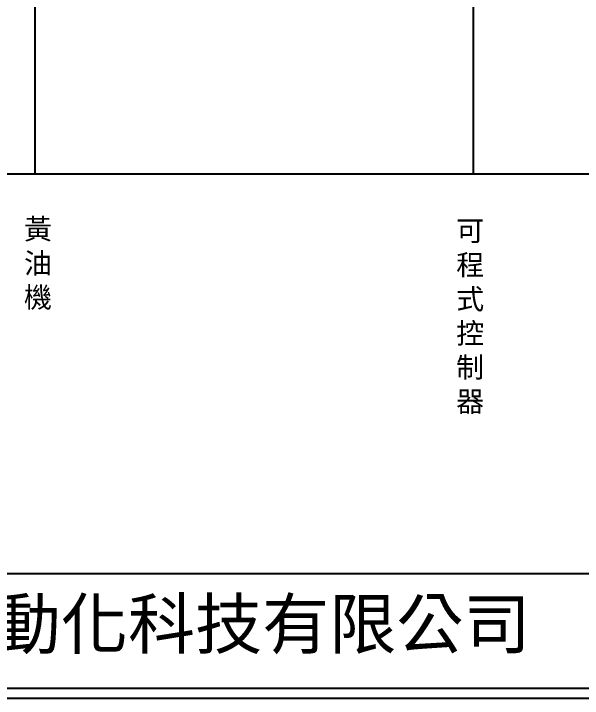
# Model space of a CAD drawing. Extents: x 10 to 297, y 3 to 207.
# Drawn here: x 75.6 to 144.9, y 3 to 86.6 of the extents above; entities that cross this region are included whole.
import ezdxf

# ---------------------------------------------------------------- set-up
doc = ezdxf.new("R2010")
doc.units = 0
doc.layers.add('圖框層', color=7, linetype='CONTINUOUS')
doc.layers.add('標尺寸層', color=3, linetype='CONTINUOUS')
doc.styles.add('CNS', font='romanc.shx', dxfattribs={"bigfont": 'chineset.shx'})
doc.styles.add('STSL', font='kaiu.ttf')

msp = doc.modelspace()

# ---------------------------------------------------------------- linework, layer by layer
at = {"layer": '圖框層', "color": 7}
for p, q in [((11.25, 18.25), (295.75, 18.25)), ((11.25, 4.25), (295.75, 4.25)), ((10, 3), (297, 3))]:
    msp.add_line(p, q, dxfattribs=at)
at = {"layer": '標尺寸層', "color": 7}
for p, q in [((78.172, 95.917), (78.172, 67.001)), ((131.644, 88.601), (131.644, 75.001)), ((131.644, 75.001), (131.644, 67.001)), ((22.618, 67.001), (183.709, 67.001))]:
    msp.add_line(p, q, dxfattribs=at)

# ---------------------------------------------------------------- texts
at = {"layer": '圖框層', "color": 7, "style": 'STSL'}
msp.add_text('泓陞自動化科技有限公司', height=6, dxfattribs=at).set_placement((48.604, 9.076))
at = {"layer": '標尺寸層', "color": 7, "char_height": 2.5, "width": 5.42431, "attachment_point": 1, "style": 'CNS'}
for s, insert in [('{\\fDFKai-SB|b0|i0|c136|p65;黃油機}', (76.839, 61.523)), ('{\\fDFKai-SB|b0|i0|c136|p65;可程式控制器}', (129.567, 61.321))]:
    msp.add_mtext(s, dxfattribs=dict(at, insert=insert))

doc.saveas('drawing.dxf')
